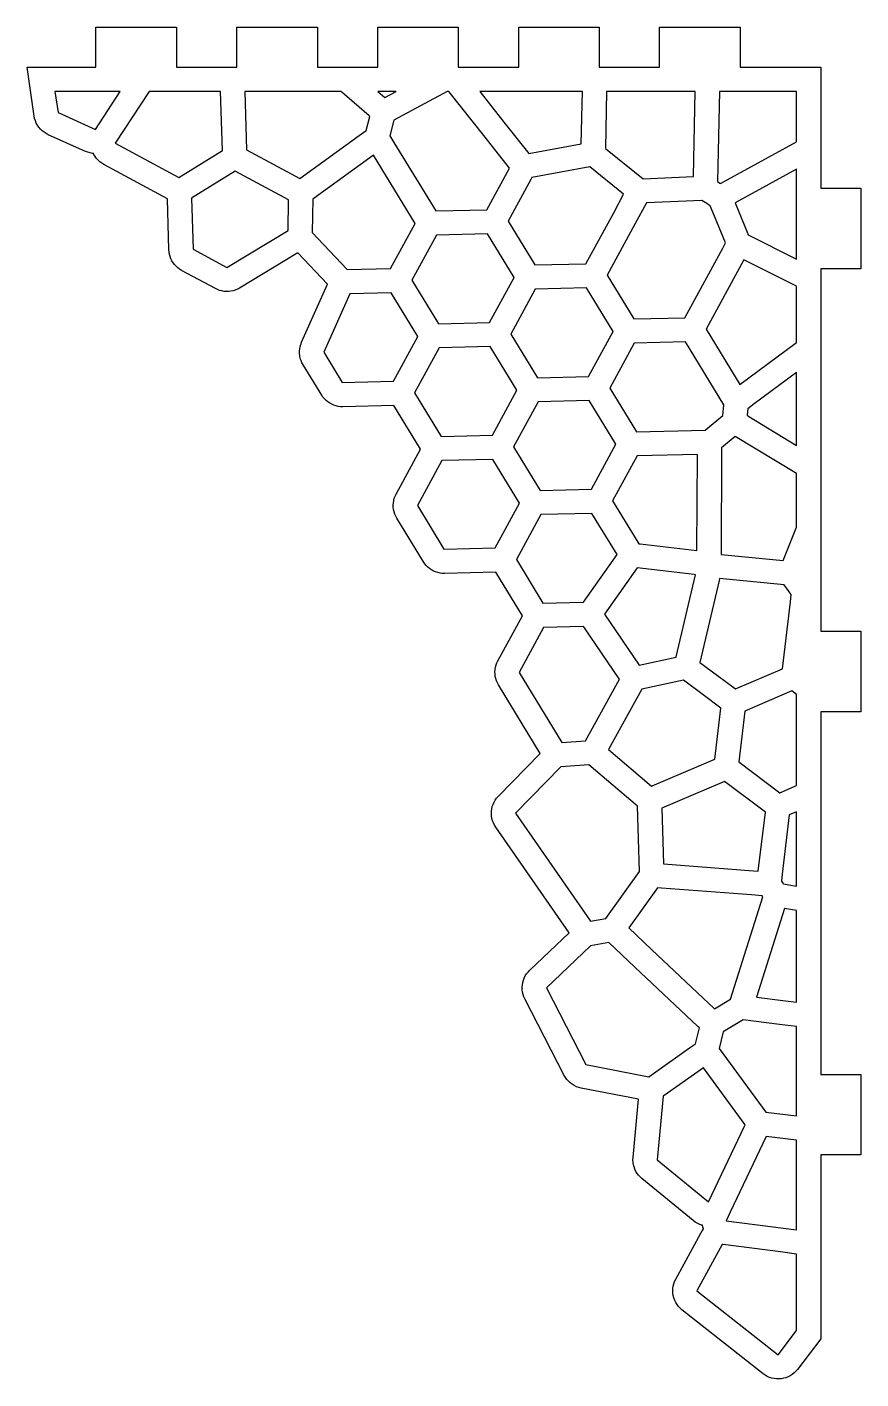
# Model space of a CAD drawing. Header units: millimetres. Extents: x 1 to 105, y 32 to 200.
import ezdxf

# ---------------------------------------------------------------- set-up
doc = ezdxf.new("R2010")
doc.units = ezdxf.units.MM

msp = doc.modelspace()

# ---------------------------------------------------------------- linework, layer by layer
at = {"color": 0}
for points in [[(100, 60), (100, 59.3), (100, 53.71), (100, 37.2), (97.1, 33.38), (97, 33.26), (96.91, 33.16), (96.7, 32.95), (96.46, 32.76), (96.21, 32.6), (95.95, 32.47), (95.67, 32.36), (95.38, 32.28), (95.09, 32.22), (94.8, 32.2), (94.5, 32.21), (94.2, 32.24), (93.91, 32.31), (93.63, 32.4), (93.36, 32.52), (93.1, 32.67), (92.86, 32.84), (82.77, 40.78), (82.55, 40.98), (82.34, 41.2), (82.16, 41.44), (82, 41.69), (81.87, 41.96), (81.77, 42.25), (81.69, 42.54), (81.65, 42.83), (81.63, 43.13), (81.64, 43.43), (81.69, 43.73), (81.76, 44.02), (81.86, 44.3), (81.99, 44.57), (85.11, 50.31), (85.27, 50.57), (85.44, 50.8), (85.44, 50.81), (85.35, 51.09), (85.31, 51.28), (85.21, 51.3), (84.92, 51.4), (84.65, 51.53), (84.39, 51.68), (84.15, 51.86), (77.79, 57.07), (77.57, 57.27), (77.37, 57.48), (77.2, 57.72), (77.05, 57.97), (76.92, 58.23), (76.82, 58.51), (76.75, 58.79), (76.7, 59.08), (76.69, 59.38), (76.7, 59.67), (77.38, 66.91), (70.25, 68.31), (69.95, 68.38), (69.67, 68.48), (69.4, 68.61), (69.14, 68.77), (68.9, 68.95), (68.68, 69.15), (68.48, 69.38), (68.31, 69.62), (68.16, 69.88), (63.27, 79.38), (63.14, 79.65), (63.05, 79.93), (62.98, 80.22), (62.94, 80.52), (62.93, 80.81), (62.95, 81.11), (63, 81.4), (63.08, 81.69), (63.19, 81.96), (63.32, 82.23), (63.48, 82.48), (63.66, 82.71), (63.87, 82.93), (68.76, 87.57), (59.64, 100.7), (59.48, 100.95), (59.35, 101.21), (59.24, 101.49), (59.17, 101.78), (59.12, 102.07), (59.1, 102.36), (59.11, 102.66), (59.15, 102.95), (59.22, 103.24), (59.31, 103.52), (59.44, 103.79), (59.59, 104.05), (59.76, 104.29), (59.95, 104.51), (65.17, 109.85), (59.99, 118.34), (59.85, 118.59), (59.74, 118.85), (59.65, 119.13), (59.59, 119.4), (59.56, 119.69), (59.55, 119.97), (59.57, 120.26), (59.62, 120.54), (59.69, 120.82), (59.79, 121.08), (59.91, 121.34), (62.95, 126.92), (62.95, 126.92), (62.95, 126.92), (59.64, 132.34), (59.64, 132.34), (53.3, 132.18), (53.01, 132.19), (52.73, 132.22), (52.45, 132.28), (52.18, 132.37), (51.91, 132.48), (51.66, 132.62), (51.43, 132.78), (51.21, 132.96), (51, 133.16), (50.82, 133.38), (50.66, 133.62), (47.35, 139.04), (47.22, 139.29), (47.1, 139.55), (47.02, 139.82), (46.95, 140.1), (46.92, 140.38), (46.91, 140.67), (46.93, 140.95), (46.98, 141.24), (47.05, 141.51), (47.15, 141.78), (47.28, 142.04), (50.32, 147.61), (50.32, 147.61), (50.32, 147.61), (47.01, 153.03), (47.01, 153.03), (40.66, 152.88), (40.37, 152.88), (40.09, 152.92), (39.81, 152.98), (39.54, 153.06), (39.28, 153.18), (39.03, 153.31), (38.79, 153.47), (38.57, 153.65), (38.37, 153.86), (38.19, 154.08), (38.03, 154.31), (35.72, 158.08), (35.58, 158.34), (35.47, 158.61), (35.38, 158.88), (35.32, 159.17), (35.29, 159.46), (35.28, 159.75), (35.31, 160.04), (35.36, 160.32), (35.44, 160.6), (35.54, 160.87), (38.77, 168.08), (35.08, 171.99), (27.81, 167.6), (27.57, 167.47), (27.3, 167.36), (27.04, 167.27), (26.76, 167.21), (26.48, 167.18), (26.19, 167.17), (25.91, 167.19), (25.63, 167.24), (25.36, 167.31), (25.09, 167.41), (24.84, 167.53), (20.63, 169.79), (20.39, 169.94), (20.16, 170.11), (19.95, 170.3), (19.75, 170.51), (19.58, 170.74), (19.43, 170.98), (19.31, 171.24), (19.2, 171.5), (19.13, 171.78), (19.08, 172.06), (19.06, 172.35), (18.87, 178.69), (18.87, 178.69), (10.97, 182.95), (10.72, 183.1), (10.49, 183.28), (10.27, 183.47), (10.07, 183.69), (9.9, 183.92), (9.75, 184.17), (9.68, 184.31), (9.57, 184.32), (9.27, 184.37), (8.98, 184.45), (8.7, 184.56), (4.07, 186.64), (3.8, 186.78), (3.55, 186.94), (3.31, 187.13), (3.1, 187.34), (2.91, 187.57), (2.74, 187.82), (2.59, 188.08), (2.48, 188.36), (2.39, 188.65), (2.33, 188.94), (1.44, 195), (4.47, 195), (10, 195), (10, 200), (20, 200), (20, 195), (27.5, 195), (27.5, 200), (37.5, 200), (37.5, 195), (41.55, 195), (45, 195), (45, 200), (55, 200), (55, 195), (56.42, 195), (62.5, 195), (62.5, 200), (72.5, 200), (72.5, 195), (76.41, 195), (80, 195), (80, 200), (90, 200), (90, 195), (90.97, 195), (97, 195), (99.21, 195), (100, 195), (100, 192), (100, 189.93), (100, 187.41), (100, 183.99), (100, 180), (105, 180), (105, 170), (100, 170), (100, 159.13), (100, 146.26), (100, 137.33), (100, 131.21), (100, 128.19), (100, 125), (105, 125), (105, 115), (100, 115), (100, 114.91), (100, 107.15), (100, 103.89), (100, 92.86), (100, 89.82), (100, 78.57), (100, 75.55), (100, 70), (105, 70), (105, 60), (100, 60)], [(4.91, 192), (5.3, 189.38), (9.93, 187.3), (13, 192), (4.91, 192)], [(12.39, 185.59), (20.29, 181.34), (25.7, 184.67), (25.48, 192), (16.59, 192), (12.39, 185.59)], [(42.68, 186.52), (42.68, 186.52), (43.56, 187.16), (44, 188.91), (43.92, 188.98), (43.92, 188.98), (40.52, 191.92), (40.43, 192), (28.48, 192), (28.7, 184.76), (28.7, 184.76), (35.33, 181.19), (42.68, 186.52)], [(45.88, 191.25), (47.27, 192), (45.02, 192), (45.88, 191.25)], [(61.36, 182.5), (58.32, 186.34), (53.84, 192), (53.6, 192), (46.98, 188.43), (46.49, 186.51), (47.01, 185.66), (47.01, 185.66), (52.19, 177.17), (58.54, 177.32), (61.36, 182.5)], [(70.41, 192), (57.66, 192), (60.67, 188.2), (63.77, 184.29), (70.27, 185.49), (70.41, 192)], [(84.42, 192), (73.42, 192), (73.26, 184.94), (77.95, 181.15), (84.19, 181.43), (84.42, 192)], [(87.94, 180.79), (87.94, 180.79), (97, 185.76), (97, 192), (87.42, 192), (87.17, 180.81), (87.48, 180.61), (87.54, 180.57), (87.94, 180.79)], [(49.63, 175.6), (49.63, 175.6), (44.45, 184.1), (37.09, 178.76), (37.09, 178.76), (36.93, 178.64), (36.85, 174.49), (41.18, 169.89), (46.59, 170.03), (49.63, 175.6), (49.63, 175.6)], [(26.26, 170.17), (33.85, 174.76), (33.93, 178.53), (33.91, 178.54), (33.91, 178.54), (27.27, 182.12), (27.27, 182.12), (21.87, 178.78), (22.06, 172.43), (26.26, 170.17)], [(71.34, 182.64), (64.13, 181.31), (64, 181.06), (64, 181.06), (61.17, 175.89), (61.17, 175.89), (61.17, 175.89), (64.48, 170.47), (70.83, 170.62), (74.29, 176.96), (75.53, 179.24), (71.34, 182.64)], [(97, 171.17), (97, 182.34), (89.38, 178.16), (90.95, 174.34), (90.95, 174.34), (91.01, 174.19), (97, 171.17)], [(86.27, 177.82), (85.92, 178.05), (85.92, 178.05), (85.87, 178.08), (85.25, 178.48), (78.36, 178.16), (76.92, 175.52), (73.47, 169.19), (73.47, 169.19), (73.47, 169.19), (76.78, 163.77), (83.13, 163.92), (87.83, 172.55), (87.83, 172.55), (88.18, 173.2), (86.61, 177.02), (86.61, 177.02), (86.27, 177.82)], [(49.23, 168.59), (52.54, 163.17), (58.88, 163.33), (61.92, 168.9), (61.92, 168.9), (61.92, 168.9), (58.61, 174.32), (52.27, 174.17), (49.23, 168.59), (49.23, 168.59), (49.23, 168.59)], [(85.76, 162.49), (89.95, 155.63), (97, 160.86), (97, 167.78), (96.99, 167.82), (90.46, 171.11), (85.76, 162.49), (85.76, 162.49), (85.76, 162.49)], [(40.59, 155.88), (46.94, 156.03), (49.97, 161.61), (49.97, 161.61), (49.97, 161.61), (46.67, 167.03), (41.53, 166.9), (38.28, 159.65), (40.59, 155.88)], [(74.22, 162.2), (70.91, 167.62), (64.56, 167.47), (61.52, 161.89), (61.52, 161.89), (61.52, 161.89), (64.83, 156.47), (71.18, 156.63), (74.22, 162.2), (74.22, 162.2), (74.22, 162.2)], [(62.27, 154.91), (58.96, 160.33), (52.61, 160.17), (49.57, 154.6), (49.57, 154.6), (52.88, 149.18), (59.23, 149.33), (62.27, 154.91), (62.27, 154.91), (62.27, 154.91)], [(87.39, 154.06), (83.2, 160.92), (76.85, 160.77), (73.81, 155.19), (73.81, 155.19), (73.81, 155.19), (77.12, 149.77), (85.64, 149.98), (87.83, 151.79), (87.98, 153.1), (87.39, 154.06), (87.39, 154.06)], [(90.95, 151.75), (90.95, 151.75), (97, 148.08), (97, 157.13), (91.73, 153.22), (91.73, 153.22), (90.94, 152.63), (90.85, 151.81), (90.95, 151.75)], [(74.56, 148.21), (71.25, 153.63), (64.9, 153.47), (61.86, 147.9), (61.86, 147.9), (61.86, 147.9), (65.17, 142.48), (71.52, 142.63), (74.56, 148.21), (74.56, 148.21), (74.56, 148.21)], [(87.69, 146.94), (87.69, 146.94), (87.62, 134.99), (87.62, 134.99), (87.62, 134.55), (95.32, 133.8), (97, 137.92), (97, 144.57), (89.39, 149.19), (87.69, 147.78), (87.69, 146.94)], [(62.61, 140.91), (59.3, 146.33), (52.95, 146.18), (49.91, 140.6), (53.22, 135.18), (59.57, 135.34), (62.61, 140.91), (62.61, 140.91), (62.61, 140.91)], [(84.62, 135.01), (84.69, 146.96), (77.19, 146.77), (74.15, 141.2), (74.15, 141.2), (74.15, 141.2), (77.28, 136.08), (77.28, 136.08), (77.41, 135.86), (77.57, 135.84), (77.57, 135.84), (84.62, 135.01)], [(62.21, 133.9), (65.51, 128.48), (70.53, 128.6), (74.72, 134.52), (71.59, 139.63), (65.24, 139.48), (62.21, 133.9), (62.21, 133.9)], [(73.15, 127.11), (77.46, 120.81), (82.06, 121.8), (82.07, 121.83), (82.07, 121.83), (84.46, 132), (84.27, 132.03), (84.27, 132.03), (77.22, 132.86), (73.15, 127.11)], [(96.01, 130.03), (95.47, 130.78), (87.44, 131.55), (87.38, 131.32), (87.38, 131.32), (84.99, 121.14), (87.19, 119.5), (89.41, 117.84), (89.41, 117.84), (95.24, 120.34), (96.23, 128.65), (96.23, 128.65), (96.34, 129.58), (96.31, 129.62), (96.31, 129.62), (96.01, 130.03)], [(62.55, 119.9), (67.87, 111.2), (70.81, 111.42), (75.03, 119.04), (74.98, 119.11), (74.98, 119.11), (70.67, 125.41), (70.67, 125.41), (70.54, 125.6), (65.59, 125.48), (62.55, 119.9)], [(87.61, 115.44), (87.61, 115.44), (87.61, 115.44), (85.39, 117.1), (82.95, 118.92), (77.77, 117.8), (73.63, 110.33), (79, 105.76), (79.08, 105.8), (79.08, 105.8), (86.86, 109.13), (86.86, 109.13), (87.61, 115.44)], [(94.92, 104.97), (94.92, 104.97), (97, 105.86), (97, 117.16), (96.42, 117.59), (96.42, 117.59), (90.59, 115.08), (89.84, 108.78), (94.92, 104.97)], [(77.49, 95.19), (77.26, 103.31), (71.22, 108.44), (67.74, 108.18), (62.1, 102.41), (71.41, 89.02), (73.32, 89.36), (77.49, 95.19)], [(88.04, 106.37), (80.27, 103.04), (80.46, 96.12), (91.64, 95.27), (92.25, 95.22), (93.13, 102.57), (93.13, 102.57), (88.04, 106.37), (88.04, 106.37)], [(95.13, 94), (95.21, 93.88), (95.21, 93.88), (95.3, 93.75), (95.3, 93.75), (95.36, 93.66), (96.03, 93.55), (96.03, 93.55), (97, 93.38), (97, 102.6), (96.1, 102.22), (96.1, 102.22), (95.23, 94.86), (95.23, 94.86), (95.13, 94)], [(92.83, 92.04), (92.74, 92.17), (91.41, 92.28), (80.23, 93.13), (80.23, 93.13), (79.73, 93.17), (76.16, 88.18), (78.98, 85.51), (86.8, 78.13), (88.8, 79.32), (92.83, 92.04)], [(97, 90.33), (95.52, 90.59), (92.03, 79.59), (95.28, 79.17), (97, 78.95), (97, 90.33)], [(70.82, 71.25), (78.66, 69.72), (79.23, 70.12), (83.71, 73.28), (83.71, 73.28), (84.45, 73.8), (84.93, 75.77), (84.74, 75.95), (84.74, 75.95), (76.92, 83.33), (73.7, 86.38), (71.43, 85.97), (65.93, 80.75), (70.82, 71.25)], [(87.9, 75.3), (87.4, 73.22), (93.17, 65.33), (97, 64.84), (97, 75.93), (94.9, 76.2), (91.65, 76.61), (91.65, 76.61), (90.38, 76.77), (87.9, 75.3)], [(85.44, 70.82), (80.96, 67.67), (80.43, 67.29), (79.69, 59.39), (86.05, 54.18), (90.52, 63.59), (90.52, 63.59), (90.6, 63.76), (85.44, 70.82)], [(95.38, 50.93), (97, 50.73), (97, 61.82), (93.23, 62.3), (88.76, 52.9), (88.76, 52.9), (88.26, 51.84), (95.38, 50.93)], [(87.88, 48.87), (87.75, 48.88), (84.63, 43.14), (94.71, 35.2), (97, 38.21), (97, 47.7), (95, 47.96), (87.88, 48.87), (87.88, 48.87)]]:
    msp.add_lwpolyline(points, dxfattribs=at)

doc.saveas('drawing.dxf')
